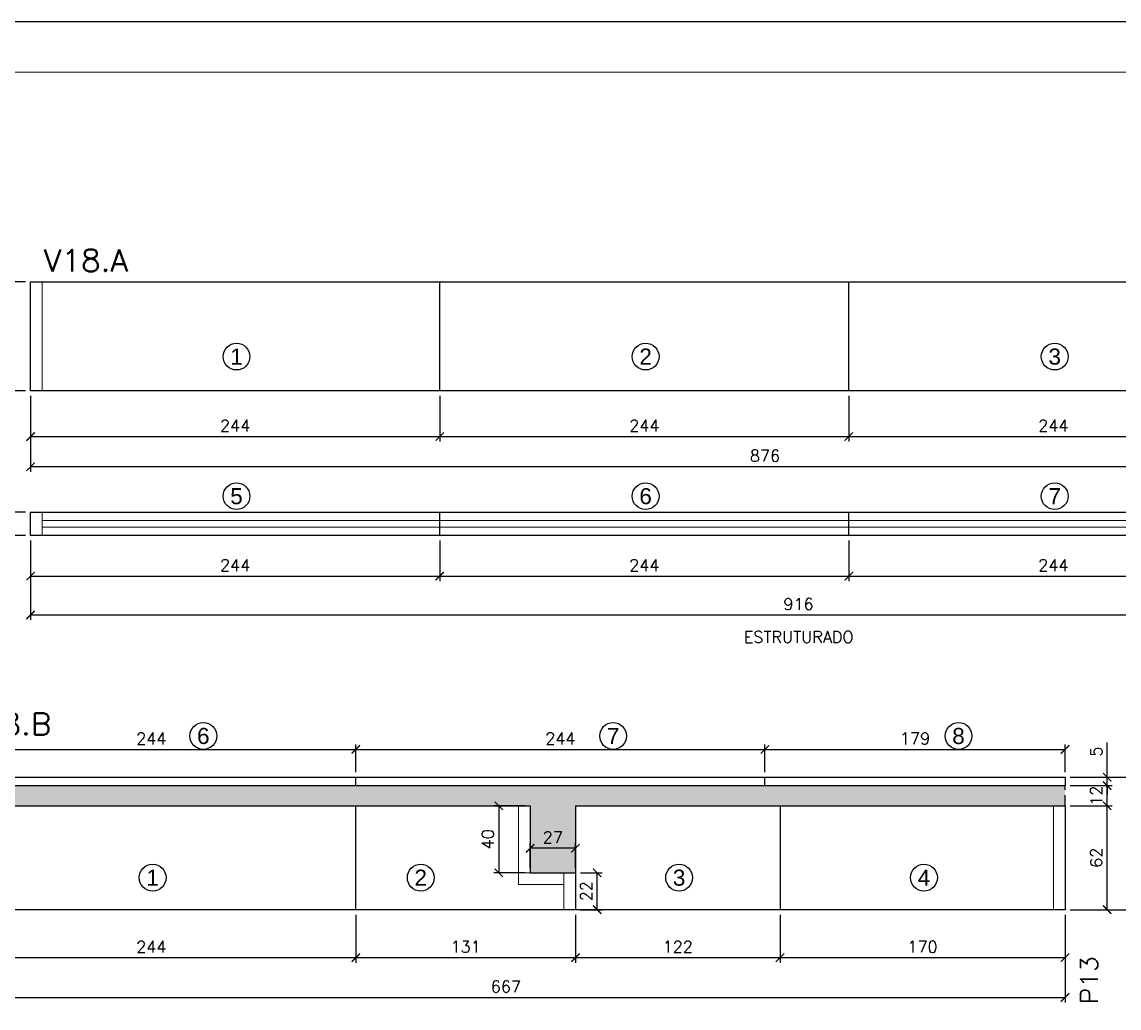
# Model space of a CAD drawing. Extents: x -23436 to 4767, y -4638 to 9755.
# Drawn here: x -18594 to -17940, y -56 to 532 of the extents above; entities that cross this region are included whole.
import ezdxf
from ezdxf.enums import TextEntityAlignment as Align

# ---------------------------------------------------------------- set-up
doc = ezdxf.new("R2010")
doc.units = 0
doc.header["$PDMODE"] = 2
doc.header["$PDSIZE"] = 10
doc.linetypes.add('HIDDEN', pattern=[9.525, 6.35, -3.175])
doc.layers.get('0').update_dxf_attribs({"lineweight": 13})
doc.layers.get('Defpoints').update_dxf_attribs({"lineweight": 13})
for name, color, linetype in [('Concreto', 250, 'HIDDEN'), ('Cota', 4, 'Continuous'), ('MB Logo', 255, 'Continuous'), ('Painéis', 200, 'Continuous'), ('Romaneio', 10, 'Continuous')]:
    doc.layers.add(name, color=color, linetype=linetype)
for name, color, linetype, lineweight in [('FOLHA MB', 7, 'Continuous', 13), ('Sarr 2.2x7', 40, 'Continuous', 9), ('Texto Seção', 7, 'Continuous', 15)]:
    doc.layers.add(name, color=color, linetype=linetype, lineweight=lineweight)
doc.layers.add('Laje_Perimetro', color=7, linetype='Continuous', plot=False)
doc.styles.add('ARIAL', font='arial.ttf', dxfattribs={"oblique": 15, "height": 25})
doc.styles.add('REGUA-120', font='ROMANS.shx', dxfattribs={"height": 15})
doc.styles.add('ROMANS', font='romans.shx')
doc.dimstyles.new('Cota Paínel', dxfattribs={"dimtxt": 7, "dimasz": 5, "dimexe": 3, "dimexo": 3, "dimgap": 3, "dimtad": 1, "dimdec": 1, "dimzin": 12, "dimdsep": 46, "dimtxsty": 'ROMANS', "dimblk": 'ARCHTICK', "dimcen": 0, "dimclrd": 4, "dimclre": 4, "dimclrt": 1, "dimadec": 1, "dimazin": 3, "dimtfac": 1, "dimtdec": 1, "dimtmove": 0, "dimatfit": 3, "dimldrblk": 'OBLIQUE', "dimfxl": 1, "dimtolj": 1, "dimtzin": 12, "dimarcsym": 0})

# ---------------------------------------------------------------- blocks, each defined once
blk = doc.blocks.new('A$C169d8357')
at = {"layer": 'FOLHA MB', "color": 1}
for points in [[(0, 1199.94), (0, 149.94), (1485.02, 149.94), (1485.02, 1199.94)], [(70, 1169.94), (70, 179.94), (1455.02, 179.94), (1455.02, 1169.94)]]:
    blk.add_lwpolyline(points, close=True, dxfattribs=at)
blk = doc.blocks.new('_ArchTick')
at = {"color": 0, "linetype": 'ByBlock', "const_width": 0.15}
blk.add_lwpolyline([(-0.5, -0.5), (0.5, 0.5)], dxfattribs=at)
blk = doc.blocks.new('*D1024')
at = {"layer": 'Cota', "color": 4, "lineweight": -2, "transparency": 16777216}
for p, q in [((-18588.86, 309.26), (-18588.86, 281.9)), ((-18344.86, 309.26), (-18344.86, 281.9)), ((-18588.86, 284.9), (-18344.86, 284.9))]:
    blk.add_line(p, q, dxfattribs=at)
at = {"layer": 'Defpoints', "color": 0, "transparency": 16777216}
for p in [(-18588.86, 312.26), (-18344.86, 312.26), (-18344.86, 284.9)]:
    blk.add_point(p, dxfattribs=at)
at = {"layer": 'Cota', "color": 4, "lineweight": -2, "transparency": 16777216, "xscale": 5, "yscale": 5, "zscale": 5, "rotation": 180}
blk.add_blockref('_ArchTick', (-18588.86, 284.9), dxfattribs=at)
at = {"layer": 'Cota', "color": 4, "lineweight": -2, "transparency": 16777216, "xscale": 5, "yscale": 5, "zscale": 5}
blk.add_blockref('_ArchTick', (-18344.86, 284.9), dxfattribs=at)
at = {"layer": 'Cota', "color": 1, "transparency": 16777216, "insert": (-18466.86, 291.4), "char_height": 7, "attachment_point": 5, "style": 'ROMANS'}
blk.add_mtext('\\A1;244', dxfattribs=at)
blk = doc.blocks.new('_OBLIQUE')
at = {"color": 0, "linetype": 'ByBlock', "lineweight": -2}
for p, q in [((0, 0), (-1, 0)), ((-0.5, -0.5), (0.5, 0.5))]:
    blk.add_line(p, q, dxfattribs=at)
blk = doc.blocks.new('*D1025')
at = {"layer": 'Cota', "color": 4, "lineweight": -2, "transparency": 16777216}
for p, q in [((-18344.86, 309.26), (-18344.86, 281.9)), ((-18100.86, 309.26), (-18100.86, 281.9)), ((-18344.86, 284.9), (-18100.86, 284.9))]:
    blk.add_line(p, q, dxfattribs=at)
at = {"layer": 'Defpoints', "color": 0, "transparency": 16777216}
for p in [(-18344.86, 312.26), (-18100.86, 312.26), (-18100.86, 284.9)]:
    blk.add_point(p, dxfattribs=at)
at = {"layer": 'Cota', "color": 4, "lineweight": -2, "transparency": 16777216, "xscale": 5, "yscale": 5, "zscale": 5, "rotation": 180}
blk.add_blockref('_ArchTick', (-18344.86, 284.9), dxfattribs=at)
at = {"layer": 'Cota', "color": 4, "lineweight": -2, "transparency": 16777216, "xscale": 5, "yscale": 5, "zscale": 5}
blk.add_blockref('_ArchTick', (-18100.86, 284.9), dxfattribs=at)
at = {"layer": 'Cota', "color": 1, "transparency": 16777216, "insert": (-18222.86, 291.4), "char_height": 7, "attachment_point": 5, "style": 'ROMANS'}
blk.add_mtext('\\A1;244', dxfattribs=at)
blk = doc.blocks.new('*D1026')
at = {"layer": 'Cota', "color": 4, "lineweight": -2, "transparency": 16777216}
for p, q in [((-18100.86, 309.26), (-18100.86, 281.9)), ((-17856.86, 309.26), (-17856.86, 281.9)), ((-18100.86, 284.9), (-17856.86, 284.9))]:
    blk.add_line(p, q, dxfattribs=at)
at = {"layer": 'Defpoints', "color": 0, "transparency": 16777216}
for p in [(-18100.86, 312.26), (-17856.86, 312.26), (-17856.86, 284.9)]:
    blk.add_point(p, dxfattribs=at)
at = {"layer": 'Cota', "color": 4, "lineweight": -2, "transparency": 16777216, "xscale": 5, "yscale": 5, "zscale": 5, "rotation": 180}
blk.add_blockref('_ArchTick', (-18100.86, 284.9), dxfattribs=at)
at = {"layer": 'Cota', "color": 4, "lineweight": -2, "transparency": 16777216, "xscale": 5, "yscale": 5, "zscale": 5}
blk.add_blockref('_ArchTick', (-17856.86, 284.9), dxfattribs=at)
at = {"layer": 'Cota', "color": 1, "transparency": 16777216, "insert": (-17978.86, 291.4), "char_height": 7, "attachment_point": 5, "style": 'ROMANS'}
blk.add_mtext('\\A1;244', dxfattribs=at)
blk = doc.blocks.new('*D1028')
at = {"layer": 'Cota', "color": 4, "lineweight": -2, "transparency": 16777216}
for p, q in [((-18588.86, 222.87), (-18588.86, 198.61)), ((-18344.86, 222.87), (-18344.86, 198.61)), ((-18588.86, 201.61), (-18344.86, 201.61))]:
    blk.add_line(p, q, dxfattribs=at)
at = {"layer": 'Defpoints', "color": 0, "transparency": 16777216}
for p in [(-18588.86, 225.87), (-18344.86, 225.87), (-18344.86, 201.61)]:
    blk.add_point(p, dxfattribs=at)
at = {"layer": 'Cota', "color": 4, "lineweight": -2, "transparency": 16777216, "xscale": 5, "yscale": 5, "zscale": 5, "rotation": 180}
blk.add_blockref('_ArchTick', (-18588.86, 201.61), dxfattribs=at)
at = {"layer": 'Cota', "color": 4, "lineweight": -2, "transparency": 16777216, "xscale": 5, "yscale": 5, "zscale": 5}
blk.add_blockref('_ArchTick', (-18344.86, 201.61), dxfattribs=at)
at = {"layer": 'Cota', "color": 1, "transparency": 16777216, "insert": (-18466.86, 208.11), "char_height": 7, "attachment_point": 5, "style": 'ROMANS'}
blk.add_mtext('\\A1;244', dxfattribs=at)
blk = doc.blocks.new('*D1029')
at = {"layer": 'Cota', "color": 4, "lineweight": -2, "transparency": 16777216}
for p, q in [((-18344.86, 222.87), (-18344.86, 198.61)), ((-18100.86, 222.87), (-18100.86, 198.61)), ((-18344.86, 201.61), (-18100.86, 201.61))]:
    blk.add_line(p, q, dxfattribs=at)
at = {"layer": 'Defpoints', "color": 0, "transparency": 16777216}
for p in [(-18344.86, 225.87), (-18100.86, 225.87), (-18100.86, 201.61)]:
    blk.add_point(p, dxfattribs=at)
at = {"layer": 'Cota', "color": 4, "lineweight": -2, "transparency": 16777216, "xscale": 5, "yscale": 5, "zscale": 5, "rotation": 180}
blk.add_blockref('_ArchTick', (-18344.86, 201.61), dxfattribs=at)
at = {"layer": 'Cota', "color": 4, "lineweight": -2, "transparency": 16777216, "xscale": 5, "yscale": 5, "zscale": 5}
blk.add_blockref('_ArchTick', (-18100.86, 201.61), dxfattribs=at)
at = {"layer": 'Cota', "color": 1, "transparency": 16777216, "insert": (-18222.86, 208.11), "char_height": 7, "attachment_point": 5, "style": 'ROMANS'}
blk.add_mtext('\\A1;244', dxfattribs=at)
blk = doc.blocks.new('*D1030')
at = {"layer": 'Cota', "color": 4, "lineweight": -2, "transparency": 16777216}
for p, q in [((-18100.86, 222.87), (-18100.86, 198.61)), ((-17856.86, 222.87), (-17856.86, 198.61)), ((-18100.86, 201.61), (-17856.86, 201.61))]:
    blk.add_line(p, q, dxfattribs=at)
at = {"layer": 'Defpoints', "color": 0, "transparency": 16777216}
for p in [(-18100.86, 225.87), (-17856.86, 225.87), (-17856.86, 201.61)]:
    blk.add_point(p, dxfattribs=at)
at = {"layer": 'Cota', "color": 4, "lineweight": -2, "transparency": 16777216, "xscale": 5, "yscale": 5, "zscale": 5, "rotation": 180}
blk.add_blockref('_ArchTick', (-18100.86, 201.61), dxfattribs=at)
at = {"layer": 'Cota', "color": 4, "lineweight": -2, "transparency": 16777216, "xscale": 5, "yscale": 5, "zscale": 5}
blk.add_blockref('_ArchTick', (-17856.86, 201.61), dxfattribs=at)
at = {"layer": 'Cota', "color": 1, "transparency": 16777216, "insert": (-17978.86, 208.11), "char_height": 7, "attachment_point": 5, "style": 'ROMANS'}
blk.add_mtext('\\A1;244', dxfattribs=at)
blk = doc.blocks.new('*D1032')
at = {"layer": 'Cota', "color": 4, "lineweight": -2, "transparency": 16777216}
for p, q in [((-18588.86, 222.87), (-18588.86, 175.46)), ((-17672.86, 222.87), (-17672.86, 175.46)), ((-18588.86, 178.46), (-17672.86, 178.46))]:
    blk.add_line(p, q, dxfattribs=at)
at = {"layer": 'Defpoints', "color": 0, "transparency": 16777216}
for p in [(-18588.86, 225.87), (-17672.86, 225.87), (-17672.86, 178.46)]:
    blk.add_point(p, dxfattribs=at)
at = {"layer": 'Cota', "color": 4, "lineweight": -2, "transparency": 16777216, "xscale": 5, "yscale": 5, "zscale": 5, "rotation": 180}
blk.add_blockref('_ArchTick', (-18588.86, 178.46), dxfattribs=at)
at = {"layer": 'Cota', "color": 4, "lineweight": -2, "transparency": 16777216, "xscale": 5, "yscale": 5, "zscale": 5}
blk.add_blockref('_ArchTick', (-17672.86, 178.46), dxfattribs=at)
at = {"layer": 'Cota', "color": 1, "transparency": 16777216, "insert": (-18130.86, 184.96), "char_height": 7, "attachment_point": 5, "style": 'ROMANS'}
blk.add_mtext('\\A1;916', dxfattribs=at)
blk = doc.blocks.new('*D1033')
at = {"layer": 'Cota', "color": 4, "lineweight": -2, "transparency": 16777216}
for p, q in [((-18588.86, 309.26), (-18588.86, 263.94)), ((-17712.86, 309.26), (-17712.86, 263.94)), ((-18588.86, 266.94), (-17712.86, 266.94))]:
    blk.add_line(p, q, dxfattribs=at)
at = {"layer": 'Defpoints', "color": 0, "transparency": 16777216}
for p in [(-18588.86, 312.26), (-17712.86, 312.26), (-17712.86, 266.94)]:
    blk.add_point(p, dxfattribs=at)
at = {"layer": 'Cota', "color": 4, "lineweight": -2, "transparency": 16777216, "xscale": 5, "yscale": 5, "zscale": 5, "rotation": 180}
blk.add_blockref('_ArchTick', (-18588.86, 266.94), dxfattribs=at)
at = {"layer": 'Cota', "color": 4, "lineweight": -2, "transparency": 16777216, "xscale": 5, "yscale": 5, "zscale": 5}
blk.add_blockref('_ArchTick', (-17712.86, 266.94), dxfattribs=at)
at = {"layer": 'Cota', "color": 1, "transparency": 16777216, "insert": (-18150.86, 273.44), "char_height": 7, "attachment_point": 5, "style": 'ROMANS'}
blk.add_mtext('\\A1;876', dxfattribs=at)
blk = doc.blocks.new('*D1036')
at = {"layer": 'Cota', "color": 4, "lineweight": -2, "transparency": 16777216}
for p, q in [((-18591.86, 239.87), (-18614.66, 239.87)), ((-18611.66, 225.87), (-18611.66, 239.87)), ((-18591.86, 225.87), (-18614.66, 225.87))]:
    blk.add_line(p, q, dxfattribs=at)
at = {"layer": 'Defpoints', "color": 0, "transparency": 16777216}
for p in [(-18611.66, 239.87), (-18588.86, 239.87), (-18588.86, 225.87)]:
    blk.add_point(p, dxfattribs=at)
at = {"layer": 'Cota', "color": 4, "lineweight": -2, "transparency": 16777216, "xscale": 5, "yscale": 5, "zscale": 5}
for p, rotation in [((-18611.66, 239.87), 90), ((-18611.66, 225.87), 270)]:
    blk.add_blockref('_ArchTick', p, dxfattribs=dict(at, rotation=rotation))
at = {"layer": 'Cota', "color": 1, "transparency": 16777216, "insert": (-18618.16, 232.87), "char_height": 7, "attachment_point": 5, "rotation": 90, "style": 'ROMANS'}
blk.add_mtext('\\A1;14', dxfattribs=at)
blk = doc.blocks.new('*D1037')
at = {"layer": 'Cota', "color": 4, "lineweight": -2, "transparency": 16777216}
for p, q in [((-18591.86, 377.26), (-18614.66, 377.26)), ((-18611.66, 312.26), (-18611.66, 377.26)), ((-18591.86, 312.26), (-18614.66, 312.26))]:
    blk.add_line(p, q, dxfattribs=at)
at = {"layer": 'Defpoints', "color": 0, "transparency": 16777216}
for p in [(-18611.66, 377.26), (-18588.86, 377.26), (-18588.86, 312.26)]:
    blk.add_point(p, dxfattribs=at)
at = {"layer": 'Cota', "color": 4, "lineweight": -2, "transparency": 16777216, "xscale": 5, "yscale": 5, "zscale": 5}
for p, rotation in [((-18611.66, 377.26), 90), ((-18611.66, 312.26), 270)]:
    blk.add_blockref('_ArchTick', p, dxfattribs=dict(at, rotation=rotation))
at = {"layer": 'Cota', "color": 1, "transparency": 16777216, "insert": (-18618.16, 344.76), "char_height": 7, "attachment_point": 5, "rotation": 90, "style": 'ROMANS'}
blk.add_mtext('\\A1;65', dxfattribs=at)
blk = doc.blocks.new('*D1038')
at = {"layer": 'Cota', "color": 4, "lineweight": -2, "transparency": 16777216}
for p, q in [((-18638.88, -0.36), (-18638.88, -28.99)), ((-18394.88, -0.36), (-18394.88, -28.99)), ((-18638.88, -25.99), (-18394.88, -25.99))]:
    blk.add_line(p, q, dxfattribs=at)
at = {"layer": 'Defpoints', "color": 0, "transparency": 16777216}
for p in [(-18638.88, 2.64), (-18394.88, 2.64), (-18394.88, -25.99)]:
    blk.add_point(p, dxfattribs=at)
at = {"layer": 'Cota', "color": 4, "lineweight": -2, "transparency": 16777216, "xscale": 5, "yscale": 5, "zscale": 5, "rotation": 180}
blk.add_blockref('_ArchTick', (-18638.88, -25.99), dxfattribs=at)
at = {"layer": 'Cota', "color": 4, "lineweight": -2, "transparency": 16777216, "xscale": 5, "yscale": 5, "zscale": 5}
blk.add_blockref('_ArchTick', (-18394.88, -25.99), dxfattribs=at)
at = {"layer": 'Cota', "color": 1, "transparency": 16777216, "insert": (-18516.88, -19.49), "char_height": 7, "attachment_point": 5, "style": 'ROMANS'}
blk.add_mtext('\\A1;244', dxfattribs=at)
blk = doc.blocks.new('*D1039')
at = {"layer": 'Cota', "color": 4, "lineweight": -2, "transparency": 16777216}
for p, q in [((-18394.88, -0.36), (-18394.88, -28.99)), ((-18263.88, -0.36), (-18263.88, -28.99)), ((-18394.88, -25.99), (-18263.88, -25.99))]:
    blk.add_line(p, q, dxfattribs=at)
at = {"layer": 'Defpoints', "color": 0, "transparency": 16777216}
for p in [(-18394.88, 2.64), (-18263.88, 2.64), (-18263.88, -25.99)]:
    blk.add_point(p, dxfattribs=at)
at = {"layer": 'Cota', "color": 4, "lineweight": -2, "transparency": 16777216, "xscale": 5, "yscale": 5, "zscale": 5, "rotation": 180}
blk.add_blockref('_ArchTick', (-18394.88, -25.99), dxfattribs=at)
at = {"layer": 'Cota', "color": 4, "lineweight": -2, "transparency": 16777216, "xscale": 5, "yscale": 5, "zscale": 5}
blk.add_blockref('_ArchTick', (-18263.88, -25.99), dxfattribs=at)
at = {"layer": 'Cota', "color": 1, "transparency": 16777216, "insert": (-18329.38, -19.49), "char_height": 7, "attachment_point": 5, "style": 'ROMANS'}
blk.add_mtext('\\A1;131', dxfattribs=at)
blk = doc.blocks.new('*D1040')
at = {"layer": 'Cota', "color": 4, "lineweight": -2, "transparency": 16777216}
for p, q in [((-18263.88, -0.36), (-18263.88, -28.99)), ((-18141.88, -0.36), (-18141.88, -28.99)), ((-18263.88, -25.99), (-18141.88, -25.99))]:
    blk.add_line(p, q, dxfattribs=at)
at = {"layer": 'Defpoints', "color": 0, "transparency": 16777216}
for p in [(-18263.88, 2.64), (-18141.88, 2.64), (-18141.88, -25.99)]:
    blk.add_point(p, dxfattribs=at)
at = {"layer": 'Cota', "color": 4, "lineweight": -2, "transparency": 16777216, "xscale": 5, "yscale": 5, "zscale": 5, "rotation": 180}
blk.add_blockref('_ArchTick', (-18263.88, -25.99), dxfattribs=at)
at = {"layer": 'Cota', "color": 4, "lineweight": -2, "transparency": 16777216, "xscale": 5, "yscale": 5, "zscale": 5}
blk.add_blockref('_ArchTick', (-18141.88, -25.99), dxfattribs=at)
at = {"layer": 'Cota', "color": 1, "transparency": 16777216, "insert": (-18202.88, -19.49), "char_height": 7, "attachment_point": 5, "style": 'ROMANS'}
blk.add_mtext('\\A1;122', dxfattribs=at)
blk = doc.blocks.new('*D1041')
at = {"layer": 'Cota', "color": 4, "lineweight": -2, "transparency": 16777216}
for p, q in [((-18141.88, -0.36), (-18141.88, -28.99)), ((-17971.88, -0.36), (-17971.88, -28.99)), ((-18141.88, -25.99), (-17971.88, -25.99))]:
    blk.add_line(p, q, dxfattribs=at)
at = {"layer": 'Defpoints', "color": 0, "transparency": 16777216}
for p in [(-18141.88, 2.64), (-17971.88, 2.64), (-17971.88, -25.99)]:
    blk.add_point(p, dxfattribs=at)
at = {"layer": 'Cota', "color": 4, "lineweight": -2, "transparency": 16777216, "xscale": 5, "yscale": 5, "zscale": 5, "rotation": 180}
blk.add_blockref('_ArchTick', (-18141.88, -25.99), dxfattribs=at)
at = {"layer": 'Cota', "color": 4, "lineweight": -2, "transparency": 16777216, "xscale": 5, "yscale": 5, "zscale": 5}
blk.add_blockref('_ArchTick', (-17971.88, -25.99), dxfattribs=at)
at = {"layer": 'Cota', "color": 1, "transparency": 16777216, "insert": (-18056.88, -19.49), "char_height": 7, "attachment_point": 5, "style": 'ROMANS'}
blk.add_mtext('\\A1;170', dxfattribs=at)
blk = doc.blocks.new('*D1042')
at = {"layer": 'Cota', "color": 4, "lineweight": -2, "transparency": 16777216}
for p, q in [((-18638.88, -0.36), (-18638.88, -52.73)), ((-17971.88, -0.36), (-17971.88, -52.73)), ((-18638.88, -49.73), (-17971.88, -49.73))]:
    blk.add_line(p, q, dxfattribs=at)
at = {"layer": 'Defpoints', "color": 0, "transparency": 16777216}
for p in [(-18638.88, 2.64), (-17971.88, 2.64), (-17971.88, -49.73)]:
    blk.add_point(p, dxfattribs=at)
at = {"layer": 'Cota', "color": 4, "lineweight": -2, "transparency": 16777216, "xscale": 5, "yscale": 5, "zscale": 5, "rotation": 180}
blk.add_blockref('_ArchTick', (-18638.88, -49.73), dxfattribs=at)
at = {"layer": 'Cota', "color": 4, "lineweight": -2, "transparency": 16777216, "xscale": 5, "yscale": 5, "zscale": 5}
blk.add_blockref('_ArchTick', (-17971.88, -49.73), dxfattribs=at)
at = {"layer": 'Cota', "color": 1, "transparency": 16777216, "insert": (-18305.38, -43.23), "char_height": 7, "attachment_point": 5, "style": 'ROMANS'}
blk.add_mtext('\\A1;667', dxfattribs=at)
blk = doc.blocks.new('*D1043')
at = {"layer": 'Cota', "color": 4, "lineweight": -2, "transparency": 16777216}
for p, q in [((-18638.88, 84.64), (-18638.88, 101.27)), ((-18638.88, 98.27), (-18394.88, 98.27)), ((-18394.88, 84.64), (-18394.88, 101.27))]:
    blk.add_line(p, q, dxfattribs=at)
at = {"layer": 'Defpoints', "color": 0, "transparency": 16777216}
for p in [(-18394.88, 98.27), (-18638.88, 81.64), (-18394.88, 81.64)]:
    blk.add_point(p, dxfattribs=at)
at = {"layer": 'Cota', "color": 4, "lineweight": -2, "transparency": 16777216, "xscale": 5, "yscale": 5, "zscale": 5, "rotation": 180}
blk.add_blockref('_ArchTick', (-18638.88, 98.27), dxfattribs=at)
at = {"layer": 'Cota', "color": 4, "lineweight": -2, "transparency": 16777216, "xscale": 5, "yscale": 5, "zscale": 5}
blk.add_blockref('_ArchTick', (-18394.88, 98.27), dxfattribs=at)
at = {"layer": 'Cota', "color": 1, "transparency": 16777216, "insert": (-18516.88, 104.77), "char_height": 7, "attachment_point": 5, "style": 'ROMANS'}
blk.add_mtext('\\A1;244', dxfattribs=at)
blk = doc.blocks.new('*D1044')
at = {"layer": 'Cota', "color": 4, "lineweight": -2, "transparency": 16777216}
for p, q in [((-18394.88, 84.64), (-18394.88, 101.27)), ((-18394.88, 98.27), (-18150.88, 98.27)), ((-18150.88, 84.64), (-18150.88, 101.27))]:
    blk.add_line(p, q, dxfattribs=at)
at = {"layer": 'Defpoints', "color": 0, "transparency": 16777216}
for p in [(-18150.88, 98.27), (-18394.88, 81.64), (-18150.88, 81.64)]:
    blk.add_point(p, dxfattribs=at)
at = {"layer": 'Cota', "color": 4, "lineweight": -2, "transparency": 16777216, "xscale": 5, "yscale": 5, "zscale": 5, "rotation": 180}
blk.add_blockref('_ArchTick', (-18394.88, 98.27), dxfattribs=at)
at = {"layer": 'Cota', "color": 4, "lineweight": -2, "transparency": 16777216, "xscale": 5, "yscale": 5, "zscale": 5}
blk.add_blockref('_ArchTick', (-18150.88, 98.27), dxfattribs=at)
at = {"layer": 'Cota', "color": 1, "transparency": 16777216, "insert": (-18272.88, 104.77), "char_height": 7, "attachment_point": 5, "style": 'ROMANS'}
blk.add_mtext('\\A1;244', dxfattribs=at)
blk = doc.blocks.new('*D1045')
at = {"layer": 'Cota', "color": 4, "lineweight": -2, "transparency": 16777216}
for p, q in [((-18150.88, 84.64), (-18150.88, 101.27)), ((-18150.88, 98.27), (-17971.88, 98.27)), ((-17971.88, 84.64), (-17971.88, 101.27))]:
    blk.add_line(p, q, dxfattribs=at)
at = {"layer": 'Defpoints', "color": 0, "transparency": 16777216}
for p in [(-17971.88, 98.27), (-18150.88, 81.64), (-17971.88, 81.64)]:
    blk.add_point(p, dxfattribs=at)
at = {"layer": 'Cota', "color": 4, "lineweight": -2, "transparency": 16777216, "xscale": 5, "yscale": 5, "zscale": 5, "rotation": 180}
blk.add_blockref('_ArchTick', (-18150.88, 98.27), dxfattribs=at)
at = {"layer": 'Cota', "color": 4, "lineweight": -2, "transparency": 16777216, "xscale": 5, "yscale": 5, "zscale": 5}
blk.add_blockref('_ArchTick', (-17971.88, 98.27), dxfattribs=at)
at = {"layer": 'Cota', "color": 1, "transparency": 16777216, "insert": (-18061.38, 104.77), "char_height": 7, "attachment_point": 5, "style": 'ROMANS'}
blk.add_mtext('\\A1;179', dxfattribs=at)
blk = doc.blocks.new('*D1047')
at = {"layer": 'Cota', "color": 4, "lineweight": -2, "transparency": 16777216}
for p, q in [((-17968.88, 64.64), (-17943.78, 64.64)), ((-17946.78, 2.64), (-17946.78, 64.64)), ((-17968.88, 2.64), (-17943.78, 2.64))]:
    blk.add_line(p, q, dxfattribs=at)
at = {"layer": 'Defpoints', "color": 0, "transparency": 16777216}
for p in [(-17971.88, 64.64), (-17946.78, 64.64), (-17971.88, 2.64)]:
    blk.add_point(p, dxfattribs=at)
at = {"layer": 'Cota', "color": 4, "lineweight": -2, "transparency": 16777216, "xscale": 5, "yscale": 5, "zscale": 5}
for p, rotation in [((-17946.78, 64.64), 90), ((-17946.78, 2.64), 270)]:
    blk.add_blockref('_ArchTick', p, dxfattribs=dict(at, rotation=rotation))
at = {"layer": 'Cota', "color": 1, "transparency": 16777216, "insert": (-17953.28, 33.64), "char_height": 7, "attachment_point": 5, "rotation": 90, "style": 'ROMANS'}
blk.add_mtext('\\A1;62', dxfattribs=at)
blk = doc.blocks.new('*D1048')
at = {"layer": 'Cota', "color": 4, "lineweight": -2, "transparency": 16777216}
for p, q in [((-17968.88, 76.64), (-17943.78, 76.64)), ((-17946.78, 64.64), (-17946.78, 76.64)), ((-17968.88, 64.64), (-17943.78, 64.64))]:
    blk.add_line(p, q, dxfattribs=at)
at = {"layer": 'Defpoints', "color": 0, "transparency": 16777216}
for p in [(-17971.88, 76.64), (-17946.78, 76.64), (-17971.88, 64.64)]:
    blk.add_point(p, dxfattribs=at)
at = {"layer": 'Cota', "color": 4, "lineweight": -2, "transparency": 16777216, "xscale": 5, "yscale": 5, "zscale": 5}
for p, rotation in [((-17946.78, 76.64), 90), ((-17946.78, 64.64), 270)]:
    blk.add_blockref('_ArchTick', p, dxfattribs=dict(at, rotation=rotation))
at = {"layer": 'Cota', "color": 1, "transparency": 16777216, "insert": (-17953.28, 70.64), "char_height": 7, "attachment_point": 5, "rotation": 90, "style": 'ROMANS'}
blk.add_mtext('\\A1;12', dxfattribs=at)
blk = doc.blocks.new('*D1049')
at = {"layer": 'Cota', "color": 4, "lineweight": -2, "transparency": 16777216}
for p, q in [((-17946.78, 81.64), (-17946.78, 102.31)), ((-17968.88, 81.64), (-17943.78, 81.64)), ((-17946.78, 76.64), (-17946.78, 81.64)), ((-17968.88, 76.64), (-17943.78, 76.64)), ((-17946.78, 76.64), (-17946.78, 71.64))]:
    blk.add_line(p, q, dxfattribs=at)
at = {"layer": 'Defpoints', "color": 0, "transparency": 16777216}
for p in [(-17971.88, 81.64), (-17946.78, 81.64), (-17971.88, 76.64)]:
    blk.add_point(p, dxfattribs=at)
at = {"layer": 'Cota', "color": 4, "lineweight": -2, "transparency": 16777216, "xscale": 5, "yscale": 5, "zscale": 5}
for p, rotation in [((-17946.78, 81.64), 270), ((-17946.78, 76.64), 90)]:
    blk.add_blockref('_ArchTick', p, dxfattribs=dict(at, rotation=rotation))
at = {"layer": 'Cota', "color": 1, "transparency": 16777216, "insert": (-17953.28, 96.98), "char_height": 7, "attachment_point": 5, "rotation": 90, "style": 'ROMANS'}
blk.add_mtext('\\A1;5', dxfattribs=at)
blk = doc.blocks.new('*D1050')
at = {"layer": 'Cota', "color": 4, "lineweight": -2, "transparency": 16777216}
for p, q in [((-17968.88, 81.64), (-17920.52, 81.64)), ((-17923.52, 2.64), (-17923.52, 81.64)), ((-17968.88, 2.64), (-17920.52, 2.64))]:
    blk.add_line(p, q, dxfattribs=at)
at = {"layer": 'Defpoints', "color": 0, "transparency": 16777216}
for p in [(-17971.88, 81.64), (-17923.52, 81.64), (-17971.88, 2.64)]:
    blk.add_point(p, dxfattribs=at)
at = {"layer": 'Cota', "color": 4, "lineweight": -2, "transparency": 16777216, "xscale": 5, "yscale": 5, "zscale": 5}
for p, rotation in [((-17923.52, 81.64), 90), ((-17923.52, 2.64), 270)]:
    blk.add_blockref('_ArchTick', p, dxfattribs=dict(at, rotation=rotation))
at = {"layer": 'Cota', "color": 1, "transparency": 16777216, "insert": (-17930.02, 42.14), "char_height": 7, "attachment_point": 5, "rotation": 90, "style": 'ROMANS'}
blk.add_mtext('\\A1;79', dxfattribs=at)
blk = doc.blocks.new('*D1055')
at = {"layer": 'Cota', "color": 4, "lineweight": -2, "transparency": 16777216}
for p, q in [((-18293.88, 64.64), (-18312.65, 64.64)), ((-18309.65, 64.64), (-18309.65, 24.64)), ((-18293.88, 24.64), (-18312.65, 24.64))]:
    blk.add_line(p, q, dxfattribs=at)
at = {"layer": 'Defpoints', "color": 0, "transparency": 16777216}
for p in [(-18290.88, 64.64), (-18309.65, 24.64), (-18290.88, 24.64)]:
    blk.add_point(p, dxfattribs=at)
at = {"layer": 'Cota', "color": 4, "lineweight": -2, "transparency": 16777216, "xscale": 5, "yscale": 5, "zscale": 5}
for p, rotation in [((-18309.65, 64.64), 90), ((-18309.65, 24.64), 270)]:
    blk.add_blockref('_ArchTick', p, dxfattribs=dict(at, rotation=rotation))
at = {"layer": 'Cota', "color": 1, "transparency": 16777216, "insert": (-18316.15, 44.64), "char_height": 7, "attachment_point": 5, "rotation": 90, "style": 'ROMANS'}
blk.add_mtext('\\A1;40', dxfattribs=at)
blk = doc.blocks.new('*D1056')
at = {"layer": 'Cota', "color": 4, "lineweight": -2, "transparency": 16777216}
for p, q in [((-18290.88, 27.64), (-18290.88, 42.27)), ((-18263.88, 39.27), (-18290.88, 39.27)), ((-18263.88, 27.64), (-18263.88, 42.27))]:
    blk.add_line(p, q, dxfattribs=at)
at = {"layer": 'Defpoints', "color": 0, "transparency": 16777216}
for p in [(-18290.88, 39.27), (-18290.88, 24.64), (-18263.88, 24.64)]:
    blk.add_point(p, dxfattribs=at)
at = {"layer": 'Cota', "color": 4, "lineweight": -2, "transparency": 16777216, "xscale": 5, "yscale": 5, "zscale": 5, "rotation": 180}
blk.add_blockref('_ArchTick', (-18290.88, 39.27), dxfattribs=at)
at = {"layer": 'Cota', "color": 4, "lineweight": -2, "transparency": 16777216, "xscale": 5, "yscale": 5, "zscale": 5}
blk.add_blockref('_ArchTick', (-18263.88, 39.27), dxfattribs=at)
at = {"layer": 'Cota', "color": 1, "transparency": 16777216, "insert": (-18277.38, 45.77), "char_height": 7, "attachment_point": 5, "style": 'ROMANS'}
blk.add_mtext('\\A1;27', dxfattribs=at)
blk = doc.blocks.new('*D1057')
at = {"layer": 'Cota', "color": 4, "lineweight": -2, "transparency": 16777216}
for p, q in [((-18260.88, 24.64), (-18247.92, 24.64)), ((-18250.92, 2.64), (-18250.92, 24.64)), ((-18260.88, 2.64), (-18247.92, 2.64))]:
    blk.add_line(p, q, dxfattribs=at)
at = {"layer": 'Defpoints', "color": 0, "transparency": 16777216}
for p in [(-18263.88, 24.64), (-18250.92, 24.64), (-18263.88, 2.64)]:
    blk.add_point(p, dxfattribs=at)
at = {"layer": 'Cota', "color": 4, "lineweight": -2, "transparency": 16777216, "xscale": 5, "yscale": 5, "zscale": 5}
for p, rotation in [((-18250.92, 24.64), 90), ((-18250.92, 2.64), 270)]:
    blk.add_blockref('_ArchTick', p, dxfattribs=dict(at, rotation=rotation))
at = {"layer": 'Cota', "color": 1, "transparency": 16777216, "insert": (-18257.42, 13.64), "char_height": 7, "attachment_point": 5, "rotation": 90, "style": 'ROMANS'}
blk.add_mtext('\\A1;22', dxfattribs=at)

msp = doc.modelspace()

# ---------------------------------------------------------------- hatches: boundary and pattern name
at = {"layer": 'Concreto'}
h = msp.add_hatch(dxfattribs=at)
h.set_pattern_fill('AR-CONC', color=256, scale=2.5)
h.set_pattern_definition([(50, (0, 53.9), (17.931505, -1.568803), [1.875, -20.625]), (355, (0, 53.9), (-3.468783, 18.804803), [1.5, -16.5]), (100.45144, (1.494, 53.77), (14.462721, 17.236), [1.593505, -17.528553]), (46.1842, (0, 58.9), (26.681033, -4.137982), [2.8125, -30.9375]), (96.63564, (2.223, 58.556), (23.36655, 24.352965), [2.39026, -26.292844]), (351.18416, (0, 58.9), (23.36655, 24.352965), [2.25, -24.75]), (21, (2.5, 57.65), (14.922676, -10.065472), [1.875, -20.625]), (326, (2.5, 57.65), (6.082883, 18.128751), [1.5, -16.5]), (71.45144, (3.744, 56.812), (21.00556, 8.063279), [1.593505, -17.528553]), (37.5, (0, 53.9005), (0.3039964, 8.3223463), [0, -16.3, 0, -16.75, 0, -16.5625]), (7.5, (0, 53.9005), (6.5767384, 9.860293), [0, -9.55, 0, -15.925, 0, -6.3125]), (327.5, (-5.575, 53.9005), (13.345561, -0.5638718), [0, -6.25, 0, -19.5, 0, -25.875]), (317.5, (-8.075, 53.9), (14.579654, 2.5026246), [0, -8.125, 0, -12.95, 0, -18.375])])
h.paths.add_polyline_path([(-18263.88, 64.64), (-17971.88, 64.64), (-17971.88, 76.64), (-18638.88, 76.64), (-18638.88, 64.64), (-18290.88, 64.64), (-18290.88, 24.64), (-18263.88, 24.64)])

# ---------------------------------------------------------------- linework, layer by layer
msp.add_line((-17971.88, 64.64), (-17971.88, 76.64), dxfattribs=at)
at = {"layer": 'Laje_Perimetro'}
msp.add_lwpolyline([(-17606.38, 532.26), (-19091.4, 532.26), (-19091.4, -517.74), (-17606.38, -517.74)], close=True, dxfattribs=at)
at = {"layer": 'Painéis'}
for p, q in [((-18588.86, 377.26), (-17712.86, 377.26)), ((-18588.86, 312.26), (-18588.86, 377.26)), ((-18344.86, 312.26), (-18344.86, 377.26)), ((-18100.86, 312.26), (-18100.86, 377.26)), ((-17712.86, 312.26), (-18588.86, 312.26)), ((-18588.86, 239.87), (-17672.86, 239.87)), ((-18588.86, 225.87), (-18588.86, 239.87)), ((-18344.86, 225.87), (-18344.86, 239.87)), ((-18100.86, 225.87), (-18100.86, 239.87)), ((-17672.86, 225.87), (-18588.86, 225.87)), ((-18638.88, 81.64), (-17971.88, 81.64)), ((-18394.88, 76.64), (-18394.88, 81.64)), ((-18150.88, 76.64), (-18150.88, 81.64)), ((-17971.88, 81.64), (-17971.88, 76.64)), ((-18638.88, 76.64), (-17971.88, 76.64)), ((-18638.88, 64.64), (-18290.88, 64.64)), ((-18394.88, 2.64), (-18394.88, 64.64)), ((-18290.88, 64.64), (-18290.88, 24.64)), ((-18263.88, 64.64), (-18263.88, 2.64)), ((-18263.88, 64.64), (-17971.88, 64.64)), ((-18141.88, 64.64), (-18141.88, 2.64)), ((-17971.88, 64.64), (-17971.88, 2.64)), ((-18290.88, 24.64), (-18263.88, 24.64)), ((-17971.88, 2.64), (-18638.88, 2.64))]:
    msp.add_line(p, q, dxfattribs=at)
at = {"layer": 'Romaneio'}
for centre in [(-18466.04, 332.62), (-18222.04, 332.62), (-17978.04, 332.62), (-18466.04, 249.33), (-18222.04, 249.33), (-17978.04, 249.33), (-18485.84, 106.27), (-18241.41, 106.27), (-18035.43, 106.27), (-18516.06, 21.74), (-18356.15, 21.74), (-18202.06, 21.74), (-18056.06, 21.74)]:
    msp.add_circle(centre, 8, dxfattribs=at)
at = {"layer": 'Sarr 2.2x7', "color": 50}
for p, q in [((-18588.86, 312.26), (-18588.86, 377.26)), ((-18588.86, 377.26), (-18585.36, 377.26)), ((-18581.86, 377.26), (-18585.36, 377.26)), ((-18581.86, 312.26), (-18581.86, 377.26)), ((-18588.86, 312.26), (-18585.36, 312.26)), ((-18581.86, 312.26), (-18585.36, 312.26)), ((-18588.86, 225.87), (-18588.86, 239.87)), ((-18588.86, 239.87), (-18585.36, 239.87)), ((-18581.86, 239.87), (-18585.36, 239.87)), ((-18581.86, 239.87), (-18581.86, 237.37)), ((-18581.86, 239.87), (-17672.86, 239.87)), ((-18581.86, 225.87), (-18581.86, 239.87)), ((-18581.86, 234.87), (-18581.86, 237.37)), ((-18581.86, 234.87), (-17672.86, 234.87)), ((-17672.86, 230.87), (-18581.86, 230.87)), ((-18581.86, 230.87), (-18581.86, 228.37)), ((-18588.86, 225.87), (-18585.36, 225.87)), ((-18581.86, 225.87), (-18585.36, 225.87)), ((-18581.86, 225.87), (-18581.86, 228.37)), ((-17672.86, 225.87), (-18581.86, 225.87)), ((-18638.88, 81.64), (-17971.88, 81.64)), ((-17971.88, 81.64), (-17971.88, 79.14)), ((-17971.88, 76.64), (-17971.88, 79.14)), ((-18638.88, 76.64), (-17971.88, 76.64)), ((-18297.88, 64.64), (-18294.38, 64.64)), ((-18297.88, 64.64), (-18297.88, 24.64)), ((-18290.88, 64.64), (-18294.38, 64.64)), ((-18290.88, 64.64), (-18290.88, 24.64)), ((-17978.88, 64.64), (-17975.38, 64.64)), ((-17978.88, 64.64), (-17978.88, 2.64)), ((-17971.88, 64.64), (-17975.38, 64.64)), ((-17971.88, 64.64), (-17971.88, 2.64)), ((-18297.88, 24.64), (-18294.38, 24.64)), ((-18297.88, 24.64), (-18297.88, 21.14)), ((-18297.88, 24.64), (-18270.88, 24.64)), ((-18297.88, 17.64), (-18297.88, 21.14)), ((-18290.88, 24.64), (-18294.38, 24.64)), ((-18270.88, 24.64), (-18267.38, 24.64)), ((-18270.88, 24.64), (-18270.88, 2.64)), ((-18270.88, 24.64), (-18270.88, 21.14)), ((-18270.88, 17.64), (-18270.88, 21.14)), ((-18263.88, 24.64), (-18267.38, 24.64)), ((-18263.88, 24.64), (-18263.88, 2.64)), ((-18297.88, 17.64), (-18270.88, 17.64)), ((-18270.88, 2.64), (-18267.38, 2.64)), ((-18263.88, 2.64), (-18267.38, 2.64)), ((-17978.88, 2.64), (-17975.38, 2.64)), ((-17971.88, 2.64), (-17975.38, 2.64))]:
    msp.add_line(p, q, dxfattribs=at)

# ---------------------------------------------------------------- block references
at = {"layer": 'MB Logo'}
msp.add_blockref('A$C169d8357', (-19091.4, -667.68), dxfattribs=at)

# ---------------------------------------------------------------- texts
at = {"layer": 'Painéis', "color": 1, "insert": (-18130.74, 165.3), "char_height": 7, "attachment_point": 5, "style": 'ROMANS'}
msp.add_mtext('\\A1;ESTRUTURADO', dxfattribs=at)
at = {"layer": 'Romaneio', "color": 0, "style": 'ARIAL'}
for s, p in [('1', (-18466.04, 332.62)), ('2', (-18222.04, 332.62)), ('3', (-17978.04, 332.62)), ('5', (-18466.04, 249.33)), ('6', (-18222.04, 249.33)), ('7', (-17978.04, 249.33)), ('6', (-18485.84, 106.27)), ('7', (-18241.41, 106.27)), ('8', (-18035.43, 106.27)), ('1', (-18516.06, 21.74)), ('2', (-18356.15, 21.74)), ('3', (-18202.06, 21.74)), ('4', (-18056.06, 21.74))]:
    msp.add_text(s, height=9.6, dxfattribs=at).set_placement(p, align=Align.MIDDLE_CENTER)
at = {"layer": 'Texto Seção', "style": 'REGUA-120', "width": 1.05}
for s, p in [('V18.A', (-18581.01, 383.45)), ('V18.B', (-18628.52, 106.96))]:
    msp.add_text(s, height=13, dxfattribs=at).set_placement(p)
msp.add_text('P13', height=10.4, rotation=90, dxfattribs=at).set_placement((-17957.56, -39.46), align=Align.MIDDLE_CENTER)

# ---------------------------------------------------------------- dimensions: what is measured, and where the dimension line sits
at = {"layer": 'Cota'}
for base, p1, p2, picture, middle in [((-18611.66, 377.26), (-18588.86, 312.26), (-18588.86, 377.26), '*D1037', (-18618.16, 344.76)), ((-17946.78, 81.64), (-17971.88, 76.64), (-17971.88, 81.64), '*D1049', (-17953.28, 96.98)), ((-17923.52, 81.64), (-17971.88, 2.64), (-17971.88, 81.64), '*D1050', (-17930.02, 42.14)), ((-18309.65, 24.64), (-18290.88, 64.64), (-18290.88, 24.64), '*D1055', (-18316.15, 44.64)), ((-17946.78, 64.64), (-17971.88, 2.64), (-17971.88, 64.64), '*D1047', (-17953.28, 33.64)), ((-18250.92, 24.64), (-18263.88, 2.64), (-18263.88, 24.64), '*D1057', (-18257.42, 13.64))]:
    dim = msp.add_linear_dim(base=base, p1=p1, p2=p2, angle=90, dimstyle='Cota Paínel', dxfattribs=at)
    dim.commit()
    dim.dimension.update_dxf_attribs({"geometry": picture, "text_midpoint": middle})
for base, p1, p2, picture, middle in [((-18344.86, 284.9), (-18588.86, 312.26), (-18344.86, 312.26), '*D1024', (-18466.86, 291.4)), ((-17712.86, 266.94), (-18588.86, 312.26), (-17712.86, 312.26), '*D1033', (-18150.86, 273.44)), ((-18100.86, 284.9), (-18344.86, 312.26), (-18100.86, 312.26), '*D1025', (-18222.86, 291.4)), ((-17856.86, 284.9), (-18100.86, 312.26), (-17856.86, 312.26), '*D1026', (-17978.86, 291.4)), ((-18344.86, 201.61), (-18588.86, 225.87), (-18344.86, 225.87), '*D1028', (-18466.86, 208.11)), ((-17672.86, 178.46), (-18588.86, 225.87), (-17672.86, 225.87), '*D1032', (-18130.86, 184.96)), ((-18100.86, 201.61), (-18344.86, 225.87), (-18100.86, 225.87), '*D1029', (-18222.86, 208.11)), ((-17856.86, 201.61), (-18100.86, 225.87), (-17856.86, 225.87), '*D1030', (-17978.86, 208.11)), ((-18394.88, 98.27), (-18638.88, 81.64), (-18394.88, 81.64), '*D1043', (-18516.88, 104.77)), ((-18150.88, 98.27), (-18394.88, 81.64), (-18150.88, 81.64), '*D1044', (-18272.88, 104.77)), ((-17971.88, 98.27), (-18150.88, 81.64), (-17971.88, 81.64), '*D1045', (-18061.38, 104.77)), ((-18290.88, 39.27), (-18263.88, 24.64), (-18290.88, 24.64), '*D1056', (-18277.38, 45.77)), ((-18394.88, -25.99), (-18638.88, 2.64), (-18394.88, 2.64), '*D1038', (-18516.88, -19.49)), ((-17971.88, -49.73), (-18638.88, 2.64), (-17971.88, 2.64), '*D1042', (-18305.38, -43.23)), ((-18263.88, -25.99), (-18394.88, 2.64), (-18263.88, 2.64), '*D1039', (-18329.38, -19.49)), ((-18141.88, -25.99), (-18263.88, 2.64), (-18141.88, 2.64), '*D1040', (-18202.88, -19.49)), ((-17971.88, -25.99), (-18141.88, 2.64), (-17971.88, 2.64), '*D1041', (-18056.88, -19.49))]:
    dim = msp.add_linear_dim(base=base, p1=p1, p2=p2, dimstyle='Cota Paínel', dxfattribs=at)
    dim.commit()
    dim.dimension.update_dxf_attribs({"geometry": picture, "text_midpoint": middle})
for base, p1, p2, picture, middle in [((-18611.66, 239.87), (-18588.86, 225.87), (-18588.86, 239.87), '*D1036', (-18611.66, 232.87)), ((-17946.78, 76.64), (-17971.88, 64.64), (-17971.88, 76.64), '*D1048', (-17946.78, 70.64))]:
    dim = msp.add_linear_dim(base=base, p1=p1, p2=p2, angle=90, dimstyle='Cota Paínel', dxfattribs=at)
    dim.commit()
    dim.dimension.update_dxf_attribs({"geometry": picture, "text_midpoint": middle, "dimtype": 160})

doc.saveas('drawing.dxf')
